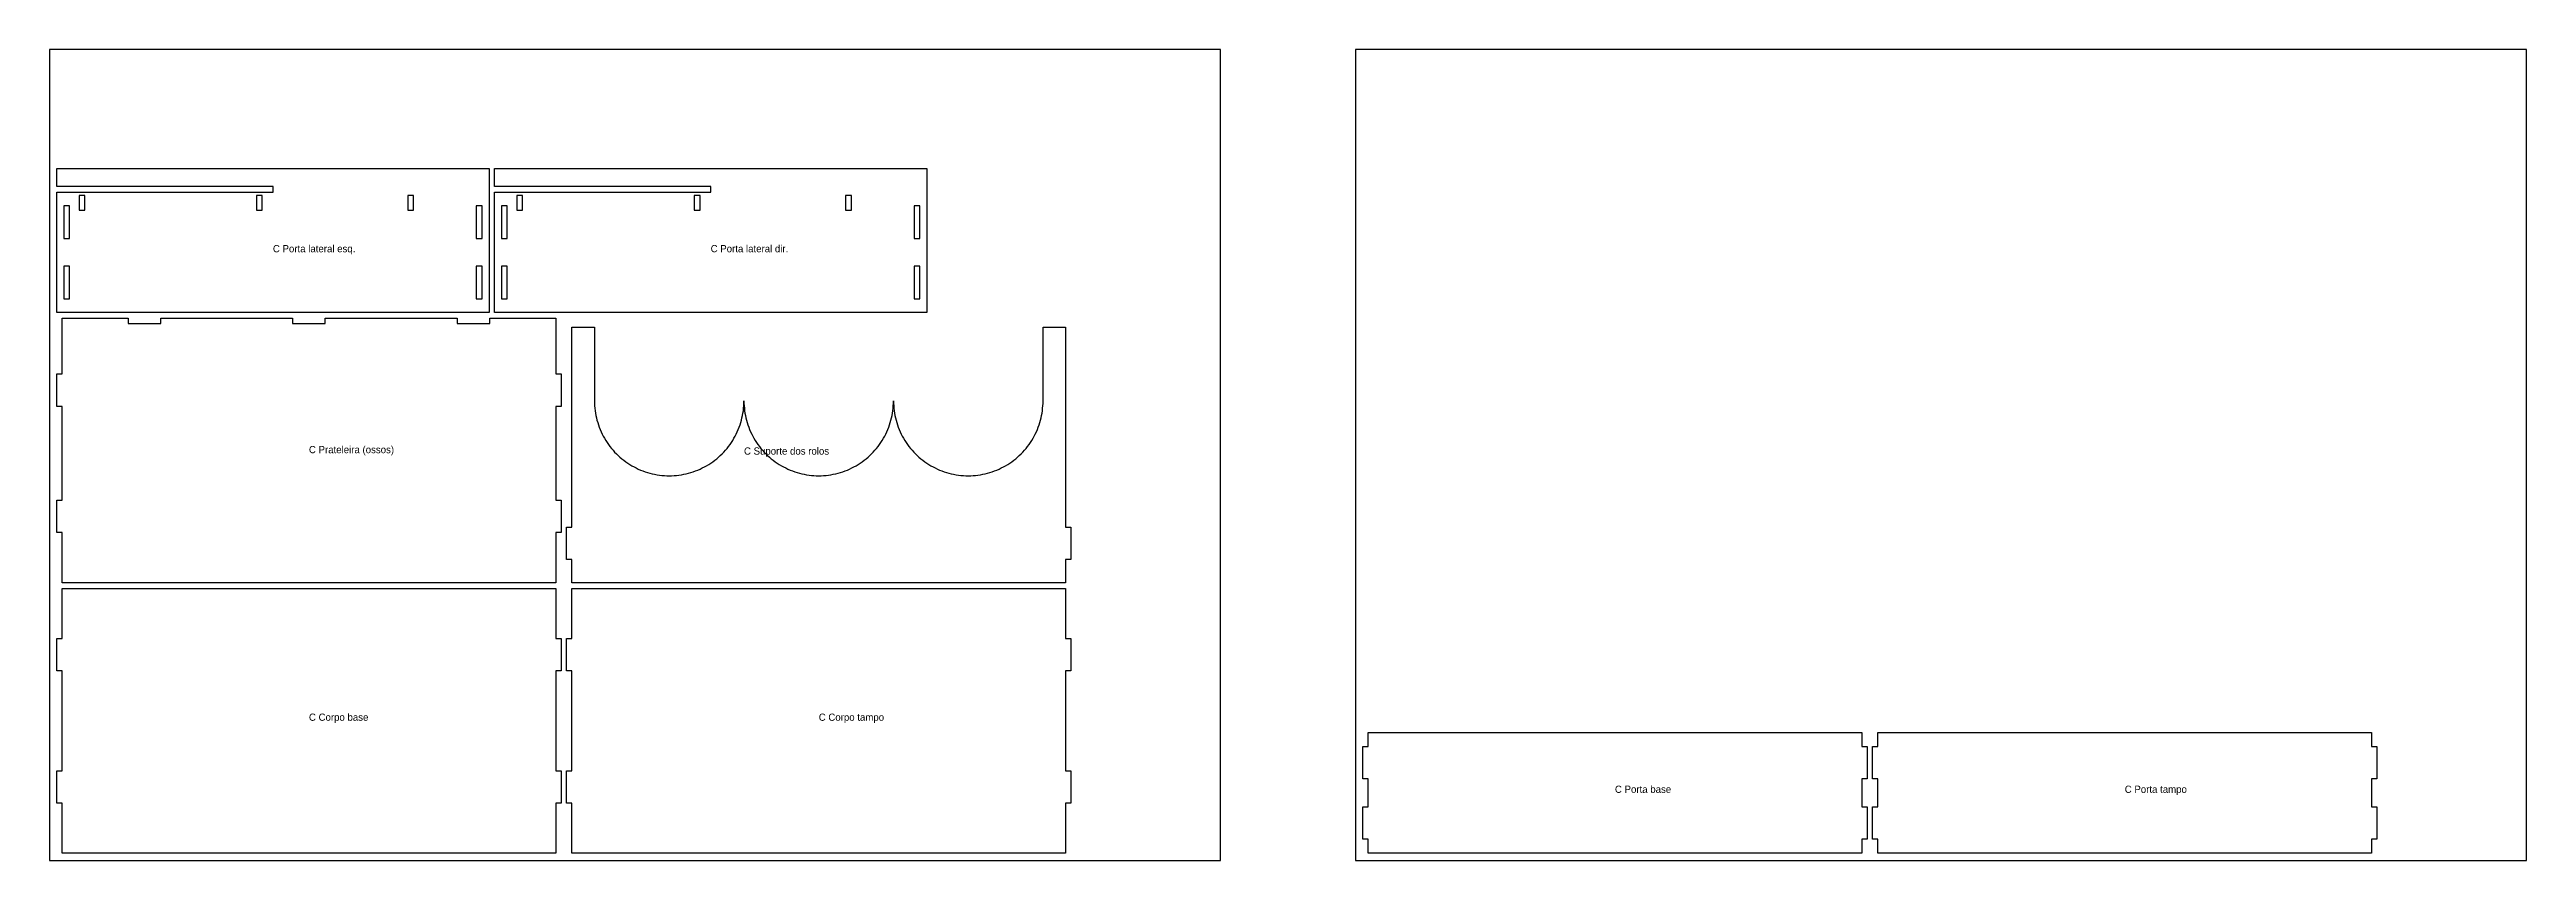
# Model space of a CAD drawing. Header units: millimetres. Extents: x 0 to 4200, y 0 to 900.
# Drawn here: x 1450 to 4200, y 0 to 900 of the extents above; entities that cross this region are included whole.
import ezdxf

# ---------------------------------------------------------------- set-up
doc = ezdxf.new("R2010")
doc.units = ezdxf.units.MM
for name, color, linetype in [('CORTE_EXTERNO', 1, 'Continuous'), ('CORTE_INTERNO', 5, 'Continuous'), ('ETIQUETAS_NAO_CORTAR', 8, 'Continuous'), ('MESA_NAO_CORTAR', 8, 'Continuous')]:
    doc.layers.add(name, color=color, linetype=linetype)

msp = doc.modelspace()

# ---------------------------------------------------------------- linework, layer by layer
at = {"layer": 'CORTE_EXTERNO'}
for points in [[(1458, 748.1), (1458, 768), (1938, 768), (1938, 608), (1458, 608), (1458, 741.9), (1698.2, 741.9), (1698.2, 748.1), (1458, 748.1)], [(1944, 748.1), (1944, 768), (2424, 768), (2424, 608), (1944, 608), (1944, 741.9), (2184.2, 741.9), (2184.2, 748.1), (1944, 748.1)], [(1464, 308), (1464, 364), (1458, 364), (1458, 400), (1464, 400), (1464, 504), (1458, 504), (1458, 540), (1464, 540), (1464, 602), (1537.2, 602), (1537.2, 595.9), (1573.5, 595.9), (1573.5, 602), (1719.8, 602), (1719.8, 595.9), (1756.2, 595.9), (1756.2, 602), (1902.5, 602), (1902.5, 595.9), (1938.8, 595.9), (1938.8, 602), (2012, 602), (2012, 540), (2018, 540), (2018, 504), (2012, 504), (2012, 400), (2018, 400), (2018, 364), (2012, 364), (2012, 308), (1464, 308)], [(2584, 370), (2584, 334), (2578, 334), (2578, 308), (2030, 308), (2030, 334), (2024, 334), (2024, 370), (2030, 370), (2030, 592), (2055, 592), (2055, 510), (2055, 507.3), (2055.2, 504.6), (2055.4, 501.9), (2055.7, 499.2), (2056.1, 496.5), (2056.6, 493.8), (2057.2, 491.2), (2057.8, 488.5), (2058.6, 485.9), (2059.4, 483.3), (2060.3, 480.8), (2061.3, 478.2), (2062.4, 475.7), (2063.6, 473.3), (2064.8, 470.9), (2066.1, 468.5), (2067.5, 466.2), (2069, 463.9), (2070.5, 461.7), (2072.2, 459.5), (2073.8, 457.3), (2075.6, 455.3), (2077.4, 453.3), (2079.3, 451.3), (2081.3, 449.4), (2083.3, 447.6), (2085.3, 445.8), (2087.5, 444.2), (2089.7, 442.5), (2091.9, 441), (2094.2, 439.5), (2096.5, 438.1), (2098.9, 436.8), (2101.3, 435.6), (2103.7, 434.4), (2106.2, 433.3), (2108.8, 432.3), (2111.3, 431.4), (2113.9, 430.6), (2116.5, 429.8), (2119.2, 429.2), (2121.8, 428.6), (2124.5, 428.1), (2127.2, 427.7), (2129.9, 427.4), (2132.6, 427.2), (2135.3, 427), (2138, 427), (2140.7, 427), (2143.4, 427.2), (2146.1, 427.4), (2148.8, 427.7), (2151.5, 428.1), (2154.2, 428.6), (2156.8, 429.2), (2159.5, 429.8), (2162.1, 430.6), (2164.7, 431.4), (2167.2, 432.3), (2169.8, 433.3), (2172.3, 434.4), (2174.7, 435.6), (2177.1, 436.8), (2179.5, 438.1), (2181.8, 439.5), (2184.1, 441), (2186.3, 442.5), (2188.5, 444.2), (2190.7, 445.8), (2192.7, 447.6), (2194.7, 449.4), (2196.7, 451.3), (2198.6, 453.3), (2200.4, 455.3), (2202.2, 457.3), (2203.8, 459.5), (2205.5, 461.7), (2207, 463.9), (2208.5, 466.2), (2209.9, 468.5), (2211.2, 470.9), (2212.4, 473.3), (2213.6, 475.7), (2214.7, 478.2), (2215.7, 480.8), (2216.6, 483.3), (2217.4, 485.9), (2218.2, 488.5), (2218.8, 491.2), (2219.4, 493.8), (2219.9, 496.5), (2220.3, 499.2), (2220.6, 501.9), (2220.8, 504.6), (2221, 507.3), (2221, 510), (2221, 507.3), (2221.2, 504.6), (2221.4, 501.9), (2221.7, 499.2), (2222.1, 496.5), (2222.6, 493.8), (2223.2, 491.2), (2223.8, 488.5), (2224.6, 485.9), (2225.4, 483.3), (2226.3, 480.8), (2227.3, 478.2), (2228.4, 475.7), (2229.6, 473.3), (2230.8, 470.9), (2232.1, 468.5), (2233.5, 466.2), (2235, 463.9), (2236.5, 461.7), (2238.2, 459.5), (2239.8, 457.3), (2241.6, 455.3), (2243.4, 453.3), (2245.3, 451.3), (2247.3, 449.4), (2249.3, 447.6), (2251.3, 445.8), (2253.5, 444.2), (2255.7, 442.5), (2257.9, 441), (2260.2, 439.5), (2262.5, 438.1), (2264.9, 436.8), (2267.3, 435.6), (2269.7, 434.4), (2272.2, 433.3), (2274.8, 432.3), (2277.3, 431.4), (2279.9, 430.6), (2282.5, 429.8), (2285.2, 429.2), (2287.8, 428.6), (2290.5, 428.1), (2293.2, 427.7), (2295.9, 427.4), (2298.6, 427.2), (2301.3, 427), (2304, 427), (2306.7, 427), (2309.4, 427.2), (2312.1, 427.4), (2314.8, 427.7), (2317.5, 428.1), (2320.2, 428.6), (2322.8, 429.2), (2325.5, 429.8), (2328.1, 430.6), (2330.7, 431.4), (2333.2, 432.3), (2335.8, 433.3), (2338.3, 434.4), (2340.7, 435.6), (2343.1, 436.8), (2345.5, 438.1), (2347.8, 439.5), (2350.1, 441), (2352.3, 442.5), (2354.5, 444.2), (2356.7, 445.8), (2358.7, 447.6), (2360.7, 449.4), (2362.7, 451.3), (2364.6, 453.3), (2366.4, 455.3), (2368.2, 457.3), (2369.8, 459.5), (2371.5, 461.7), (2373, 463.9), (2374.5, 466.2), (2375.9, 468.5), (2377.2, 470.9), (2378.4, 473.3), (2379.6, 475.7), (2380.7, 478.2), (2381.7, 480.8), (2382.6, 483.3), (2383.4, 485.9), (2384.2, 488.5), (2384.8, 491.2), (2385.4, 493.8), (2385.9, 496.5), (2386.3, 499.2), (2386.6, 501.9), (2386.8, 504.6), (2387, 507.3), (2387, 510), (2387, 507.3), (2387.2, 504.6), (2387.4, 501.9), (2387.7, 499.2), (2388.1, 496.5), (2388.6, 493.8), (2389.2, 491.2), (2389.8, 488.5), (2390.6, 485.9), (2391.4, 483.3), (2392.3, 480.8), (2393.3, 478.2), (2394.4, 475.7), (2395.6, 473.3), (2396.8, 470.9), (2398.1, 468.5), (2399.5, 466.2), (2401, 463.9), (2402.5, 461.7), (2404.2, 459.5), (2405.8, 457.3), (2407.6, 455.3), (2409.4, 453.3), (2411.3, 451.3), (2413.3, 449.4), (2415.3, 447.6), (2417.3, 445.8), (2419.5, 444.2), (2421.7, 442.5), (2423.9, 441), (2426.2, 439.5), (2428.5, 438.1), (2430.9, 436.8), (2433.3, 435.6), (2435.7, 434.4), (2438.2, 433.3), (2440.8, 432.3), (2443.3, 431.4), (2445.9, 430.6), (2448.5, 429.8), (2451.2, 429.2), (2453.8, 428.6), (2456.5, 428.1), (2459.2, 427.7), (2461.9, 427.4), (2464.6, 427.2), (2467.3, 427), (2470, 427), (2472.7, 427), (2475.4, 427.2), (2478.1, 427.4), (2480.8, 427.7), (2483.5, 428.1), (2486.2, 428.6), (2488.8, 429.2), (2491.5, 429.8), (2494.1, 430.6), (2496.7, 431.4), (2499.2, 432.3), (2501.8, 433.3), (2504.3, 434.4), (2506.7, 435.6), (2509.1, 436.8), (2511.5, 438.1), (2513.8, 439.5), (2516.1, 441), (2518.3, 442.5), (2520.5, 444.2), (2522.7, 445.8), (2524.7, 447.6), (2526.7, 449.4), (2528.7, 451.3), (2530.6, 453.3), (2532.4, 455.3), (2534.2, 457.3), (2535.8, 459.5), (2537.5, 461.7), (2539, 463.9), (2540.5, 466.2), (2541.9, 468.5), (2543.2, 470.9), (2544.4, 473.3), (2545.6, 475.7), (2546.7, 478.2), (2547.7, 480.8), (2548.6, 483.3), (2549.4, 485.9), (2550.2, 488.5), (2550.8, 491.2), (2551.4, 493.8), (2551.9, 496.5), (2552.3, 499.2), (2552.6, 501.9), (2552.8, 504.6), (2553, 507.3), (2553, 510), (2553, 592), (2578, 592), (2578, 370), (2584, 370)], [(2018, 63.5), (2012, 63.5), (2012, 8), (1464, 8), (1464, 63.5), (1458, 63.5), (1458, 99.5), (1464, 99.5), (1464, 210.5), (1458, 210.5), (1458, 246.5), (1464, 246.5), (1464, 302), (2012, 302), (2012, 246.5), (2018, 246.5), (2018, 210.5), (2012, 210.5), (2012, 99.5), (2018, 99.5), (2018, 63.5)], [(2584, 63.5), (2578, 63.5), (2578, 8), (2030, 8), (2030, 63.5), (2024, 63.5), (2024, 99.5), (2030, 99.5), (2030, 210.5), (2024, 210.5), (2024, 246.5), (2030, 246.5), (2030, 302), (2578, 302), (2578, 246.5), (2584, 246.5), (2584, 210.5), (2578, 210.5), (2578, 99.5), (2584, 99.5), (2584, 63.5)], [(3468, 23.5), (3462, 23.5), (3462, 8), (2914, 8), (2914, 23.5), (2908, 23.5), (2908, 59.5), (2914, 59.5), (2914, 90.5), (2908, 90.5), (2908, 126.5), (2914, 126.5), (2914, 142), (3462, 142), (3462, 126.5), (3468, 126.5), (3468, 90.5), (3462, 90.5), (3462, 59.5), (3468, 59.5), (3468, 23.5)], [(4034, 23.5), (4028, 23.5), (4028, 8), (3480, 8), (3480, 23.5), (3474, 23.5), (3474, 59.5), (3480, 59.5), (3480, 90.5), (3474, 90.5), (3474, 126.5), (3480, 126.5), (3480, 142), (4028, 142), (4028, 126.5), (4034, 126.5), (4034, 90.5), (4028, 90.5), (4028, 59.5), (4034, 59.5), (4034, 23.5)]]:
    msp.add_lwpolyline(points, close=True, dxfattribs=at)
at = {"layer": 'CORTE_INTERNO'}
for points in [[(1472.2, 726.6), (1465.8, 726.6), (1465.8, 690.4), (1472.2, 690.4), (1472.2, 726.6)], [(1489.2, 721.9), (1489.2, 738.1), (1482.8, 738.1), (1482.8, 721.9), (1489.2, 721.9)], [(1679.8, 721.9), (1686.2, 721.9), (1686.2, 738.1), (1679.8, 738.1), (1679.8, 721.9)], [(1847.8, 738.1), (1847.8, 721.9), (1854.2, 721.9), (1854.2, 738.1), (1847.8, 738.1)], [(1923.8, 690.4), (1930.2, 690.4), (1930.2, 726.6), (1923.8, 726.6), (1923.8, 690.4)], [(1958.2, 726.6), (1951.8, 726.6), (1951.8, 690.4), (1958.2, 690.4), (1958.2, 726.6)], [(1975.2, 721.9), (1975.2, 738.1), (1968.8, 738.1), (1968.8, 721.9), (1975.2, 721.9)], [(2165.8, 721.9), (2172.2, 721.9), (2172.2, 738.1), (2165.8, 738.1), (2165.8, 721.9)], [(2333.8, 738.1), (2333.8, 721.9), (2340.2, 721.9), (2340.2, 738.1), (2333.8, 738.1)], [(2409.8, 690.4), (2416.2, 690.4), (2416.2, 726.6), (2409.8, 726.6), (2409.8, 690.4)], [(1465.8, 659.6), (1465.8, 623.4), (1472.2, 623.4), (1472.2, 659.6), (1465.8, 659.6)], [(1930.2, 623.4), (1930.2, 659.6), (1923.8, 659.6), (1923.8, 623.4), (1930.2, 623.4)], [(1951.8, 659.6), (1951.8, 623.4), (1958.2, 623.4), (1958.2, 659.6), (1951.8, 659.6)], [(2416.2, 623.4), (2416.2, 659.6), (2409.8, 659.6), (2409.8, 623.4), (2416.2, 623.4)]]:
    msp.add_lwpolyline(points, close=True, dxfattribs=at)
at = {"layer": 'MESA_NAO_CORTAR'}
for points in [[(1450, 0), (2750, 0), (2750, 900), (1450, 900)], [(2900, 0), (4200, 0), (4200, 900), (2900, 900)]]:
    msp.add_lwpolyline(points, close=True, dxfattribs=at)

# ---------------------------------------------------------------- texts
at = {"layer": 'ETIQUETAS_NAO_CORTAR'}
for s, p in [('C Porta lateral esq.', (1698, 675)), ('C Porta lateral dir.', (2184, 675)), ('C Prateleira (ossos)', (1738, 452)), ('C Suporte dos rolos', (2221, 450.4)), ('C Corpo base', (1738, 155)), ('C Corpo tampo', (2304, 155)), ('C Porta base', (3188, 75)), ('C Porta tampo', (3754, 75))]:
    msp.add_text(s, height=8, dxfattribs=at).set_placement(p)

doc.saveas('drawing.dxf')
